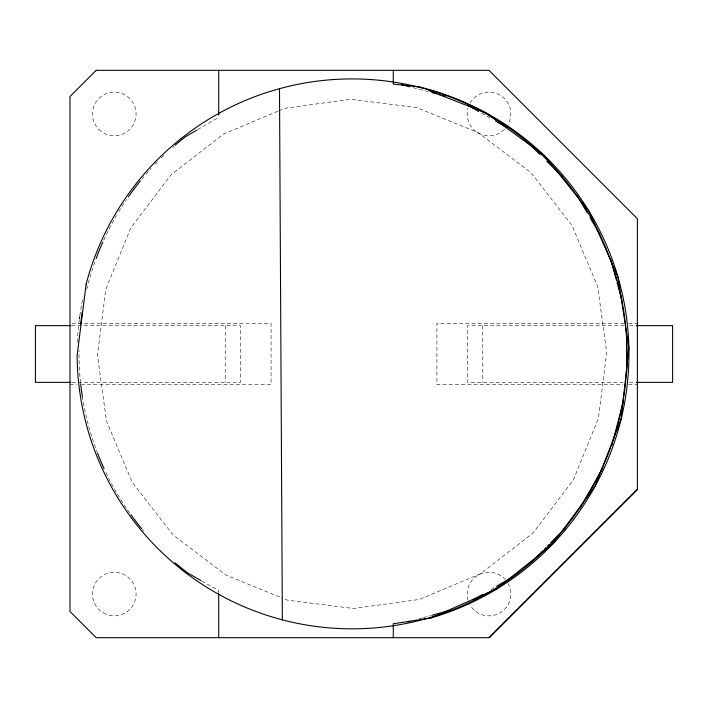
<?xml version="1.0" encoding="UTF-8"?>
<svg xmlns="http://www.w3.org/2000/svg" width="708" height="708" viewBox="0 0 708 708"><rect width="100%" height="100%" fill="white"/><g stroke="black" fill="none" stroke-linecap="round" stroke-linejoin="round"><path stroke-width="0.53" stroke-dasharray="3.54 2.66" d="M197.762 129.573L218.701 117.324M490.91 589.543L494.644 587.357M277.828 111.236L223.586 134.051L171.071 174.796L130.892 227.755L105.784 289.298L97.465 355.248L106.492 421.101L132.263 482.378L173.009 534.894L225.958 575.073L282.465 598.127M278.837 110.82L284.864 108.28L350.717 99.253L416.667 107.572L478.21 132.679L531.168 172.858L571.914 225.374L597.685 286.651L606.712 352.504L598.393 418.455L573.285 480.006L533.106 532.956L480.59 573.701L419.313 599.472L353.46 608.499L287.51 600.18L283.474 598.534M419.322 618.757L422.455 617.898M423.499 617.606L430.809 615.606M72.198 323.45L271.076 323.45L271.076 384.55L82.146 384.55M624.146 323.45L436.924 323.45L436.924 384.55L623.049 384.55M628.554 323.45L637.368 323.45M71.703 325.636L240.525 325.636L240.525 382.364L71.703 382.364M624.199 325.636L467.475 325.636L467.475 382.364L624.199 382.364M629.509 325.636L635.2 325.636M629.509 382.364L635.2 382.364M69.995 384.55L76.623 384.55M628.554 384.55L637.368 384.55M413.047 87.668L427.712 91.509M481.529 113.094L491.883 118.997M201.877 581.073L218.701 590.658L218.701 592.844M482.785 325.636L482.785 382.364M225.215 325.636L225.215 382.364M77.384 342.15A274.952 274.952 0 0 1 79.225 320.007M79.809 315.591A274.952 274.952 0 0 1 83.075 296.997M143.733 531.168A274.952 274.952 0 0 1 142.317 529.478M129.608 512.893A274.952 274.952 0 0 1 105.51 471.714M97.686 453.527A274.952 274.952 0 0 1 82.402 396.861M80.544 382.709A274.952 274.952 0 0 1 79.066 350.549M86.792 289.2A274.952 274.952 0 0 1 95.81 259.447M103.74 240.118A274.952 274.952 0 0 1 116.493 215.462M118.767 211.63A274.952 274.952 0 0 1 126.564 199.488M141.742 179.23A274.952 274.952 0 0 1 145.299 174.991M146.016 174.15A274.952 274.952 0 0 1 151.185 168.345M154.99 164.274A274.952 274.952 0 0 1 158.088 161.079M161.238 157.928A274.952 274.952 0 0 1 164.442 154.831M172.637 147.344A274.952 274.952 0 0 1 174.31 145.883M507.999 583.348A21.824 21.824 0 0 1 499.671 613.066A21.824 21.824 0 0 1 469.953 604.738M468.094 600.366A21.824 21.824 0 0 1 505.238 579.489M470.077 103.049A21.824 21.824 0 0 1 499.892 95.058A21.824 21.824 0 0 1 507.875 124.873M504.406 129.387A21.824 21.824 0 0 1 467.9 108.315M103.368 612.942A21.824 21.824 0 0 0 136.095 594.039A21.824 21.824 0 0 0 103.368 575.144A21.824 21.824 0 0 0 103.368 612.942M98.846 129.387A21.824 21.824 0 0 0 135.352 119.608A21.824 21.824 0 0 0 108.634 92.881A21.824 21.824 0 0 0 98.846 129.387"/><path stroke-width="1.06" d="M611.862 445.412L612.668 442.314M613.208 440.252L623.332 401.586M579.94 508.105L602.889 467.838M542.947 550.629L531.54 562.099M544.47 549.081L545.992 547.541M547.514 546.001L549.036 544.461M550.558 542.921L564.94 528.38M489.299 637.687L637.687 489.299M473.271 599.888L482.493 594.472M196.806 130.13L185.381 136.812A274.952 274.952 0 0 0 175.15 145.167M496.512 586.268L512.335 577.038M393.276 637.687L393.276 623.766L430.977 617.96L496.352 589.047L552.647 544.107L595.083 486.219L621.084 419.313L628.89 347.964L617.96 277.023L589.047 211.329L544.107 155.353L485.9 112.917L438.19 94.252L440.234 94.792M449.456 610.482L431.853 615.323M407.843 621.898L409.923 621.332M70.756 325.636L35.4 325.636L35.4 382.364L70.756 382.364M636.297 325.636L672.6 325.636L672.6 382.364L636.297 382.364M421.304 87.686L419.313 86.916L393.276 84.066L393.276 70.313M401.551 84.659L409.905 86.845M431.907 92.606L437.146 93.978M442.279 95.332L445.341 96.146M428.26 90.394L437.199 93.863M506.91 127.528L495.644 121.139M478.705 111.492L467.563 105.12M200.939 580.542L187.859 573.082A274.952 274.952 0 0 1 174.991 562.701M528.345 143.051L539.841 154.397M546.771 161.247L559.063 173.398M560.577 174.894L562.09 176.389M577.029 195.381L587.357 213.037M590.091 217.71L599.888 234.463M610.491 258.509L616.464 280.324M617.04 282.412L621.889 300.121M626.474 330.255L626.713 372.355M279.492 88.677L282.35 619.845M218.701 70.313L218.701 115.138M218.701 593.941L218.701 637.687M79.367 318.901A274.952 274.952 0 0 1 79.659 316.697M419.313 86.916A274.952 274.952 0 0 1 430.977 617.96M141.618 528.628A274.952 274.952 0 0 1 130.892 514.689M104.111 468.705A274.952 274.952 0 0 1 97.686 453.527M82.402 396.861A274.952 274.952 0 0 1 80.668 383.798M80.685 324.016A274.952 274.952 0 0 1 82.261 312.042M96.191 258.411A274.952 274.952 0 0 1 102.828 242.136M128.449 196.753A274.952 274.952 0 0 1 140.343 180.938M86.119 284.147L77.137 355.354A274.952 274.952 0 0 0 469.625 602.446A274.952 274.952 0 0 0 527.69 142.299A274.952 274.952 0 0 0 86.119 284.147M96.182 70.313L69.995 96.5L69.995 611.5L96.182 637.687L488.98 637.687L637.368 489.299L637.368 218.701L488.98 70.313L96.182 70.313"/></g></svg>
